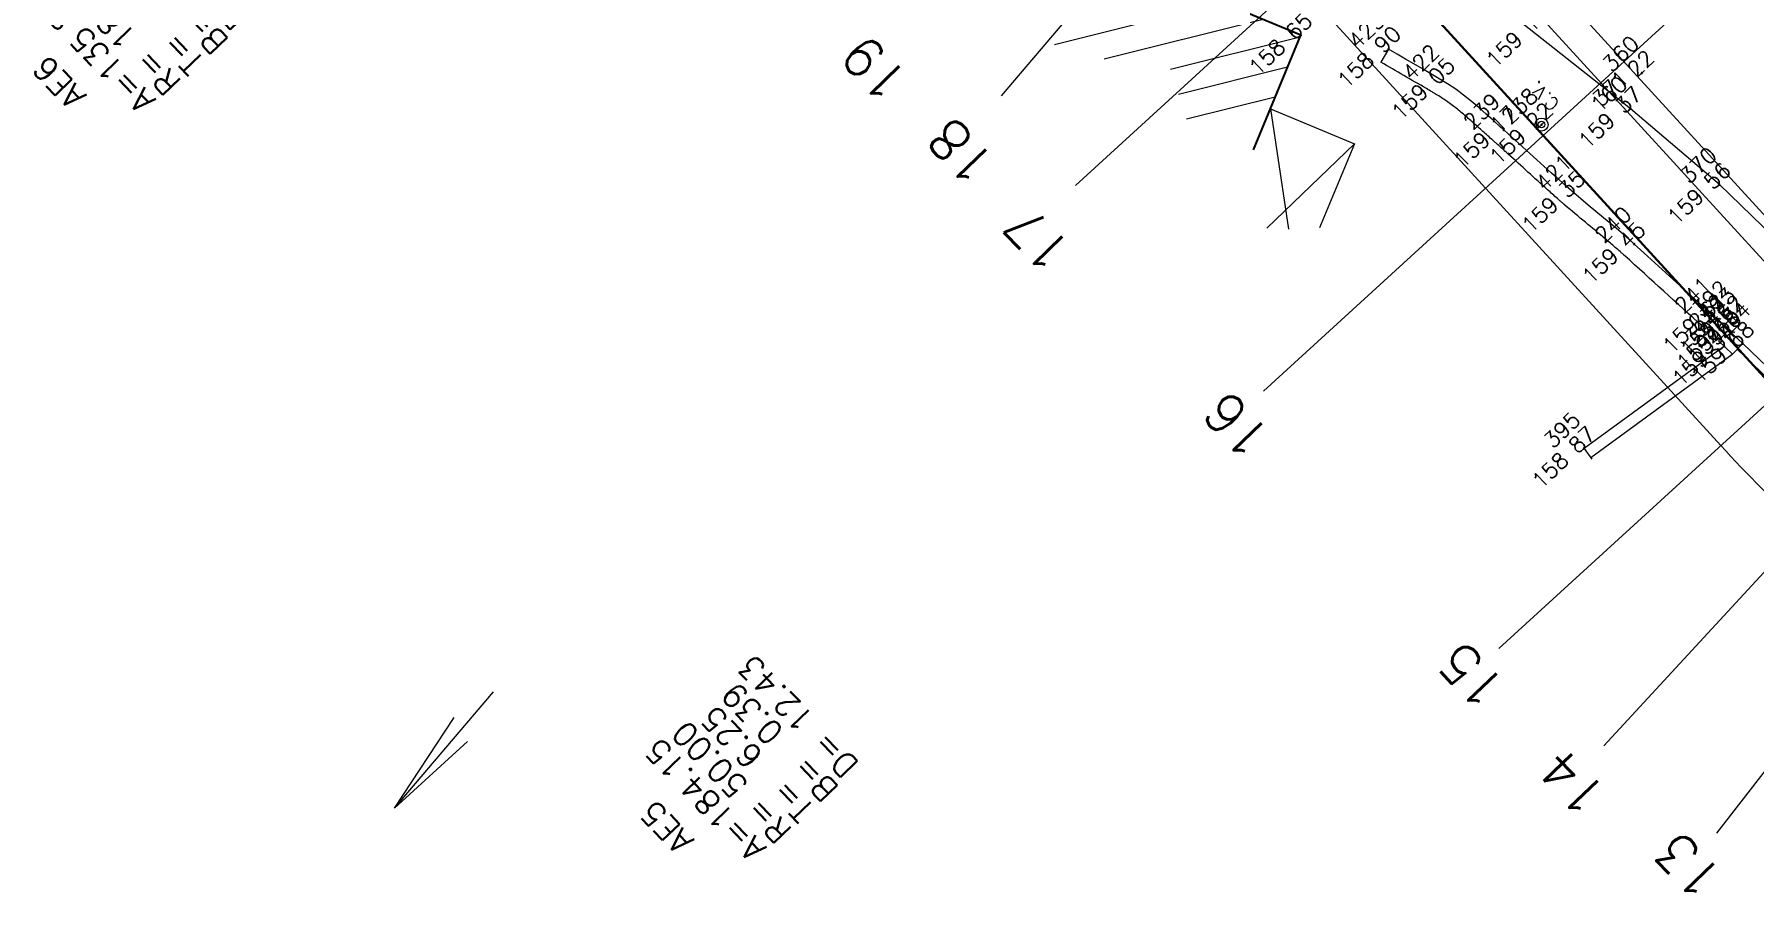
# Model space of a CAD drawing. Header units: millimetres. Extents: x -16 to 1007, y 828 to 1356.
# Drawn here: x 701.2 to 767.3, y 1164.8 to 1197.7 of the extents above; entities that cross this region are included whole.
import ezdxf
from ezdxf.enums import TextEntityAlignment as Align

# ---------------------------------------------------------------- set-up
doc = ezdxf.new("R2010")
doc.units = ezdxf.units.MM
doc.header["$LTSCALE"] = 4
for name, pattern in [('CONTINUOUS1', [0, 0, 0]), ('DASHED', [0.75, 0.5, -0.25]), ('DGN2', [8.182077, 4.091038, -4.091038]), ('DGN4', [16.364154, 8.182077, -4.091038, 0, -4.091038])]:
    doc.linetypes.add(name, pattern=pattern)
doc.layers.get('0').update_dxf_attribs({"linetype": 'CONTINUOUS1', "lineweight": 0})
for name, color, linetype, lineweight, true_color in [('1', 1, 'DASHED', 0, 0xff0000), ('20', 4, 'CONTINUOUS1', 0, 0x00ffff), ('53', 3, 'CONTINUOUS1', 0, 0x00ff00), ('54', 4, 'CONTINUOUS1', 0, 0x00ffff), ('55', 5, 'CONTINUOUS1', 0, 0x0000ff), ('6', 2, 'CONTINUOUS1', 0, 0xffff00), ('9', 1, 'CONTINUOUS1', 0, 0xff0000)]:
    doc.layers.add(name, color=color, linetype=linetype, lineweight=lineweight, true_color=true_color)
for name, color, linetype, lineweight in [('10', 7, 'CONTINUOUS1', 0), ('12', 7, 'CONTINUOUS1', 0), ('13', 7, 'CONTINUOUS1', 0), ('2', 7, 'CONTINUOUS1', 0), ('Level 1', 7, 'Continuous', 0)]:
    doc.layers.add(name, color=color, linetype=linetype, lineweight=lineweight)
doc.styles.get("Standard").update_dxf_attribs({"font": 'txt_____.ttf'})

# ---------------------------------------------------------------- blocks, each defined once
blk = doc.blocks.new('anonymous5')
at = {"layer": 'Level 1', "color": 7}
for s, p in [('D= 12.43', (2.795, 2.504)), ('B=  0.39', (2.077, 1.52)), ('T=  6.25', (1.224, 0.676)), ('R= 50.00', (0.232, -0.024)), ('A=184.15', (-0.783, -0.7)), ('AE5 ', (-2.484, -1.531))]:
    blk.add_text(s, height=0.9, rotation=134, dxfattribs=at).set_placement(p, align=Align.CENTER)
blk = doc.blocks.new('anonymous6')
at = {"layer": 'Level 1', "color": 7}
for s, p in [('D= 18.12', (2.818, 2.48)), ('B=  2.54', (2.099, 1.497)), ('T=  9.91', (1.253, 0.646)), ('R= 18.00', (0.229, -0.021)), ('A=135.87', (-0.781, -0.702)), ('AE6 ', (-2.356, -1.663))]:
    blk.add_text(s, height=0.9, rotation=134, dxfattribs=at).set_placement(p, align=Align.CENTER)
blk = doc.blocks.new('anonymous')
at = {"layer": '1', "color": 7, "linetype": 'CONTINUOUS1'}
blk.add_lwpolyline([(15.75, -14.155), (14.966, -14.208), (9.927, -9.387), (6.111, -5.924), (3.181, -2.904), (-0.124, 0.289), (-3.54, 3.206), (-9.866, 8.207), (-13.481, 11.132), (-14.007, 12.513)], dxfattribs=at)
at = {"layer": '1', "color": 7, "linetype": 'DGN2', "flags": 128}
blk.add_lwpolyline([(15.73, -13.856), (15.078, -13.9), (10.131, -9.167), (6.32, -5.708), (3.393, -2.692), (0.078, 0.512), (-3.349, 3.438), (-9.679, 8.442), (-13.23, 11.314), (-13.67, 12.471)], dxfattribs=at)
at = {"layer": '10', "color": 7, "linetype": 'CONTINUOUS1'}
for p, q in [((0.229, -5.298), (-0.375, -4.735)), ((0.371, -4.79), (0.071, -5.095)), ((0.071, -5.095), (0.35, -5.369)), ((0.649, -5.064), (0.35, -5.369)), ((-0.158, -5.71), (0.385, -6.219)), ((0.361, -6.244), (-5.062, -10.202))]:
    blk.add_line(p, q, dxfattribs=at)
at = {"layer": '10', "color": 7, "linetype": 'CONTINUOUS1', "flags": 128}
blk.add_lwpolyline([(0.371, -4.79), (0.649, -5.064)], dxfattribs=at)
at = {"layer": '2', "color": 7, "flags": 128}
for points in [[(-12.833, 5.493), (-13.124, 4.995)], [(-0.375, -4.735), (-0.778, -5.179)], [(0.032, -5.935), (-5.324, -9.844)], [(0.229, -5.298), (-0.158, -5.71)], [(0.229, -5.298), (0.772, -5.807)], [(0.772, -5.807), (0.361, -6.244)], [(0.772, -5.807), (0.564, -6.024)], [(0.772, -5.807), (8.58, -13.291), (12.845, -17.325), (15.138, -19.48), (15.268, -20.222)], [(0.564, -6.024), (8.373, -13.508), (12.639, -17.543), (14.86, -19.63), (14.972, -20.274)], [(-5.324, -9.844), (-5.029, -10.248)]]:
    blk.add_lwpolyline(points, dxfattribs=at)
at = {"layer": '2', "color": 7}
blk.add_lwpolyline([(-0.375, -4.735), (-0.653, -4.482), (-0.931, -4.23), (-1.21, -3.977), (-1.488, -3.725), (-1.766, -3.472), (-2.045, -3.22), (-2.323, -2.967), (-2.601, -2.715), (-2.879, -2.462), (-3.158, -2.21), (-3.399, -1.991), (-3.436, -1.957), (-3.717, -1.708), (-4.002, -1.463), (-4.29, -1.221), (-4.579, -0.981), (-4.868, -0.742), (-5.158, -0.502), (-5.446, -0.26), (-5.714, -0.03), (-5.731, -0.016), (-6.014, 0.232), (-6.294, 0.481), (-6.574, 0.733), (-6.852, 0.985), (-7.13, 1.238), (-7.407, 1.491), (-7.685, 1.744), (-7.964, 1.996), (-8.244, 2.247), (-8.409, 2.393), (-8.526, 2.497), (-8.806, 2.748), (-9.087, 3.001), (-9.37, 3.25), (-9.658, 3.495), (-9.951, 3.73), (-10.252, 3.954), (-10.564, 4.163), (-10.754, 4.278), (-10.886, 4.356), (-11.211, 4.545), (-11.535, 4.735), (-11.859, 4.924), (-12.184, 5.114), (-12.508, 5.303), (-12.833, 5.493), (-12.833, 5.493), (-12.833, 5.493)], dxfattribs=at)
blk.add_open_spline([(-0.762, -5.162), (-1.759, -4.257), (-2.764, -3.345), (-3.771, -2.431), (-3.782, -2.422), (-3.785, -2.419), (-3.787, -2.417), (-3.788, -2.416), (-3.793, -2.412), (-3.811, -2.395), (-3.83, -2.378), (-3.876, -2.337), (-3.906, -2.31), (-3.998, -2.228), (-4.06, -2.174), (-4.246, -2.012), (-4.372, -1.905), (-4.753, -1.584), (-5.012, -1.371), (-5.532, -0.94), (-5.794, -0.722), (-6.063, -0.491), (-6.075, -0.48), (-6.087, -0.47), (-6.093, -0.465), (-6.095, -0.463), (-6.099, -0.459), (-6.117, -0.444), (-6.168, -0.4), (-6.216, -0.358), (-6.312, -0.274), (-6.376, -0.217), (-6.567, -0.048), (-6.694, 0.065), (-7.072, 0.405), (-7.322, 0.633), (-7.819, 1.087), (-8.067, 1.313), (-8.44, 1.649), (-8.564, 1.76), (-8.72, 1.898), (-8.751, 1.926), (-8.784, 1.955), (-8.787, 1.958), (-8.79, 1.96), (-8.791, 1.961), (-8.792, 1.962), (-8.793, 1.963), (-8.797, 1.967), (-8.81, 1.978), (-8.838, 2.003), (-8.862, 2.024), (-8.942, 2.095), (-9.006, 2.152), (-9.195, 2.323), (-9.321, 2.436), (-9.57, 2.659), (-9.693, 2.768), (-9.941, 2.982), (-10.066, 3.085), (-10.315, 3.285), (-10.441, 3.38), (-10.695, 3.561), (-10.823, 3.647), (-10.97, 3.736), (-10.986, 3.746), (-11.011, 3.761), (-11.023, 3.768), (-11.036, 3.776), (-11.042, 3.779), (-11.044, 3.78), (-11.044, 3.781), (-11.045, 3.781), (-11.045, 3.781), (-11.048, 3.783), (-11.087, 3.805), (-11.198, 3.87), (-11.888, 4.274), (-12.542, 4.656), (-13.124, 4.995)], degree=3, knots=[0, 0, 0, 0, 0.25, 0.251953, 0.252441, 0.252686, 0.252686, 0.25293, 0.25293, 0.253906, 0.257813, 0.257813, 0.265625, 0.265625, 0.28125, 0.28125, 0.3125, 0.3125, 0.375, 0.375, 0.4375, 0.4375, 0.439453, 0.44043, 0.44043, 0.440918, 0.440918, 0.441406, 0.445313, 0.453125, 0.453125, 0.46875, 0.46875, 0.5, 0.5, 0.5625, 0.5625, 0.625, 0.625, 0.65625, 0.65625, 0.664063, 0.664063, 0.664551, 0.664795, 0.664795, 0.664917, 0.664917, 0.665039, 0.666016, 0.667969, 0.671875, 0.671875, 0.6875, 0.6875, 0.71875, 0.71875, 0.75, 0.75, 0.78125, 0.78125, 0.8125, 0.8125, 0.84375, 0.84375, 0.847656, 0.847656, 0.849609, 0.850586, 0.85083, 0.850952, 0.850952, 0.851013, 0.851013, 0.851074, 0.851562, 0.859375, 0.875, 1, 1, 1, 1], dxfattribs=at)
at = {"layer": '20', "color": 1, "linetype": 'Continuous', "lineweight": 13, "true_color": 0xff0000}
for p, q in [((-27.705, 3.704), (-9.596, 24.952)), ((-24.861, 0.259), (-4.189, 19.157)), ((-11.014, 12.918), (5.247, -4.87)), ((-11.9, 12.108), (4.362, -5.68)), ((3.023, 11.244), (-17.637, -7.643)), ((-16.328, 8.06), (-0.067, -9.728)), ((11.623, 0.958), (-8.6, -17.529)), ((13.822, -1.324), (-4.559, -21.255)), ((16.577, -2.942), (-0.232, -24.612)), ((-51.018, -23.652), (-47.216, -19.19)), ((-51.018, -23.652), (-48.731, -20.171)), ((-51.018, -23.652), (-48.223, -21.096))]:
    blk.add_line(p, q, dxfattribs=at)
at = {"layer": '20', "color": 1, "linetype": 'DGN4', "lineweight": 40, "true_color": 0xff0000}
blk.add_line((-14.114, 10.084), (2.147, -7.704), dxfattribs=at)
at = {"layer": '20', "color": 1, "linetype": 'Continuous', "lineweight": 13, "true_color": 0xff0000}
blk.add_ellipse((39.051, 26.031), major_axis=(-39.118, -35.76), ratio=1, start_param=0, end_param=0.170488, dxfattribs=at)
at = {"layer": '6', "color": 7, "linetype": 'Continuous', "lineweight": 0}
for p, q in [((-19.203, 7.274), (-25.668, 5.662)), ((-17.651, 6.63), (-23.763, 5.106)), ((-16.233, 5.953), (-21.214, 4.711)), ((-16.71, 4.803), (-20.907, 3.757)), ((-17.187, 3.654), (-20.601, 2.803))]:
    blk.add_line(p, q, dxfattribs=at)
at = {"layer": '6', "color": 7, "linetype": 'CONTINUOUS1', "lineweight": 30}
blk.add_line((-18.026, 1.632), (-16.202, 6.028), dxfattribs=at)
at = {"layer": '6', "color": 7, "linetype": 'CONTINUOUS1'}
for p, q in [((-17.374, 3.202), (-14.142, 1.86)), ((-17.374, 3.202), (-16.681, -1.422)), ((-14.142, 1.86), (-17.505, -1.388)), ((-14.142, 1.86), (-15.483, -1.372))]:
    blk.add_line(p, q, dxfattribs=at)
at = {"layer": '6', "color": 7, "linetype": 'CONTINUOUS1', "lineweight": 30}
blk.add_lwpolyline([(-16.202, 6.028), (-25.981, 10.087)], dxfattribs=at)
at = {"layer": '6', "color": 7, "linetype": 'Continuous', "lineweight": 0}
blk.add_point((-17.187, 3.654), dxfattribs=at)
at = {"layer": '9', "color": 7}
for radius in [0.25, 0.125]:
    blk.add_circle((-6.956, 2.597), radius, dxfattribs=at)
at = {"color": 7, "linetype": 'Continuous', "lineweight": 0}
for name, p in [('anonymous6', (-61.445, 6.402)), ('anonymous5', (-37.981, -22.33))]:
    blk.add_blockref(name, p, dxfattribs=at)
at = {"layer": '12', "color": 7}
blk.add_text('C.V.', height=0.5, rotation=134, dxfattribs=at).set_placement((-6.671, 3.872), align=Align.CENTER)
at = {"layer": '20', "color": 1, "linetype": 'Continuous', "lineweight": 13, "true_color": 0xff0000}
for s, p in [('19', (-32.222, 3.284)), ('18', (-28.893, 0.091)), ('17', (-25.962, -3.254)), ('16', (-18.296, -10.421)), ('15', (-9.279, -20.031)), ('14', (-5.398, -24.15)), ('13', (-0.941, -27.335))]:
    blk.add_text(s, height=1.5, rotation=133.99999, dxfattribs=at).set_placement(p, align=Align.TOP_LEFT)

msp = doc.modelspace()

# ---------------------------------------------------------------- linework, layer by layer
at = {"layer": '13', "linetype": 'Continuous', "lineweight": 0}
for points in [[(749.834, 1197.623, 1), (749.87, 1197.658, 1), (749.834, 1197.623, 1)], [(753.203, 1197.088, 1), (753.239, 1197.123, 1), (753.203, 1197.088, 1)], [(762.932, 1196.166, 1), (762.968, 1196.201, 1), (762.932, 1196.166, 1)], [(755.282, 1195.873, 1), (755.318, 1195.908, 1), (755.282, 1195.873, 1)], [(762.496, 1194.801, 1), (762.532, 1194.836, 1), (762.496, 1194.801, 1)], [(759.079, 1194.193, 1), (759.115, 1194.227, 1), (759.079, 1194.193, 1)], [(757.626, 1193.988, 1), (757.662, 1194.023, 1), (757.626, 1193.988, 1)], [(760.322, 1191.565, 1), (760.357, 1191.6, 1), (760.322, 1191.565, 1)], [(765.912, 1191.885, 1), (765.948, 1191.919, 1), (765.912, 1191.885, 1)], [(762.636, 1189.604, 1), (762.672, 1189.639, 1), (762.636, 1189.604, 1)], [(765.661, 1186.86, 1), (765.697, 1186.895, 1), (765.661, 1186.86, 1)], [(766.265, 1186.298, 1), (766.301, 1186.332, 1), (766.265, 1186.298, 1)], [(766.406, 1186.805, 1), (766.442, 1186.84, 1), (766.406, 1186.805, 1)], [(766.685, 1186.531, 1), (766.721, 1186.566, 1), (766.685, 1186.531, 1)], [(766.095, 1185.681, 1), (766.131, 1185.715, 1), (766.095, 1185.681, 1)], [(766.807, 1185.788, 1), (766.843, 1185.823, 1), (766.807, 1185.788, 1)], [(760.711, 1181.751, 1), (760.747, 1181.786, 1), (760.711, 1181.751, 1)]]:
    msp.add_lwpolyline(points, format="xyb", dxfattribs=at)
at = {"layer": '53', "linetype": 'Continuous', "lineweight": 0}
for points in [[(759.079, 1194.193, 1), (759.115, 1194.227, 1), (759.079, 1194.193, 1)], [(757.626, 1193.988, 1), (757.662, 1194.023, 1), (757.626, 1193.988, 1)], [(762.636, 1189.604, 1), (762.672, 1189.639, 1), (762.636, 1189.604, 1)], [(765.661, 1186.86, 1), (765.697, 1186.895, 1), (765.661, 1186.86, 1)], [(766.265, 1186.298, 1), (766.301, 1186.332, 1), (766.265, 1186.298, 1)], [(766.807, 1185.788, 1), (766.843, 1185.823, 1), (766.807, 1185.788, 1)]]:
    msp.add_lwpolyline(points, format="xyb", dxfattribs=at)
at = {"layer": '54', "linetype": 'Continuous', "lineweight": 0}
for points in [[(762.932, 1196.166, 1), (762.968, 1196.201, 1), (762.932, 1196.166, 1)], [(762.496, 1194.801, 1), (762.532, 1194.836, 1), (762.496, 1194.801, 1)], [(765.912, 1191.885, 1), (765.948, 1191.919, 1), (765.912, 1191.885, 1)], [(766.406, 1186.805, 1), (766.442, 1186.84, 1), (766.406, 1186.805, 1)], [(766.685, 1186.531, 1), (766.721, 1186.566, 1), (766.685, 1186.531, 1)], [(766.095, 1185.681, 1), (766.131, 1185.715, 1), (766.095, 1185.681, 1)], [(760.711, 1181.751, 1), (760.747, 1181.786, 1), (760.711, 1181.751, 1)]]:
    msp.add_lwpolyline(points, format="xyb", dxfattribs=at)
at = {"layer": '55', "linetype": 'Continuous', "lineweight": 0}
for points in [[(749.834, 1197.623, 1), (749.87, 1197.658, 1), (749.834, 1197.623, 1)], [(753.203, 1197.088, 1), (753.239, 1197.123, 1), (753.203, 1197.088, 1)], [(755.282, 1195.873, 1), (755.318, 1195.908, 1), (755.282, 1195.873, 1)], [(760.322, 1191.565, 1), (760.357, 1191.6, 1), (760.322, 1191.565, 1)]]:
    msp.add_lwpolyline(points, format="xyb", dxfattribs=at)

# ---------------------------------------------------------------- block references
at = {"color": 7, "linetype": 'Continuous', "lineweight": 0}
msp.add_blockref('anonymous', (766.054, 1191.612), dxfattribs=at)

# ---------------------------------------------------------------- texts
at = {"layer": '13', "linetype": 'Continuous', "lineweight": 0}
for s, p in [('158 65 ', (749.427, 1197.23)), ('159 16 ', (758.539, 1197.524)), ('158 90 ', (752.831, 1196.729)), ('160 22 ', (762.561, 1195.808)), ('159 05 ', (754.911, 1195.515)), ('159 37 ', (762.089, 1194.408)), ('159 17 ', (757.291, 1193.665)), ('159 22 ', (758.672, 1193.799)), ('159 35 ', (759.914, 1191.172)), ('159 56 ', (765.504, 1191.491)), ('159 45 ', (762.229, 1189.211)), ('159 61 ', (765.325, 1186.536)), ('159 62 ', (765.999, 1186.412)), ('159 65 ', (765.857, 1185.904)), ('159 64 ', (766.278, 1186.138)), ('159 34 ', (765.688, 1185.287)), ('159 68 ', (766.4, 1185.395)), ('158 87 ', (760.304, 1181.358))]:
    msp.add_text(s, height=0.6, rotation=44, dxfattribs=at).set_placement(p, align=Align.CENTER)
at = {"layer": '53', "linetype": 'Continuous', "lineweight": 0}
for s, p in [('238', (758.461, 1194.707)), ('239', (757.007, 1194.503)), ('240', (762.054, 1190.154)), ('241', (765.114, 1187.444)), ('242', (765.646, 1186.812)), ('243', (766.189, 1186.303))]:
    msp.add_text(s, height=0.6, rotation=44, dxfattribs=at).set_placement(p, align=Align.CENTER)
at = {"layer": '54', "linetype": 'Continuous', "lineweight": 0}
for s, p in [('360', (762.35, 1196.716)), ('371', (761.949, 1195.385)), ('370', (765.329, 1192.434)), ('392', (765.788, 1187.32)), ('393', (766.066, 1187.046)), ('394', (765.477, 1186.195)), ('395', (760.093, 1182.266))]:
    msp.add_text(s, height=0.6, rotation=44, dxfattribs=at).set_placement(p, align=Align.CENTER)
at = {"layer": '55', "linetype": 'Continuous', "lineweight": 0}
for s, p in [('423', (752.584, 1197.603)), ('422', (754.663, 1196.388)), ('421', (759.775, 1192.149))]:
    msp.add_text(s, height=0.6, rotation=44, dxfattribs=at).set_placement(p, align=Align.CENTER)

doc.saveas('drawing.dxf')
